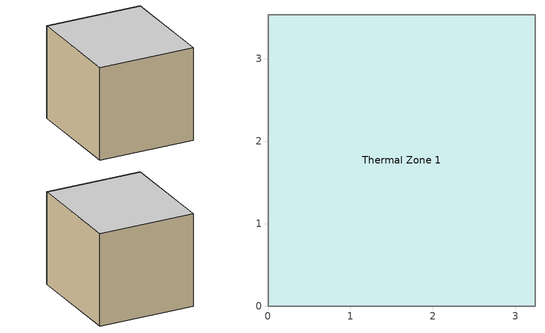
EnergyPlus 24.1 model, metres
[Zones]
Thermal Zone 1
 floor adiabatic (Interior Floor): 3.24,3.53 3.24,0 0,0 0,3.53 z0
 wall adiabatic (UL Class 1 Foam Insulation): 0,0 3.24,0 3.24,3.53 0,3.53 0,0 z0:3.11
 ceiling adiabatic (UL Class 1 Foam Insulation): 3.24,0 3.24,3.53 0,3.53 0,0 z3.11
[Building]
Building 1
[Site:Location]
Site 1: Latitude {deg}=0; Longitude {deg}=0; Time Zone {hr}=0; Elevation {m}=0
[SizingPeriod:DesignDay] Day of Month=21; Humidity Condition Type=Wetbulb; Barometric Pressure {Pa}=99063; Rain Indicator=No; Snow Indicator=No; Daylight Saving Time Indicator=No; Solar Model Indicator=ASHRAEClearSky
Name | Month | Day Type | Maximum Dry-Bulb Temperature {C} | Daily Dry-Bulb Temperature Range {deltaC} | Wetbulb or DewPoint at Maximum Dry-Bulb {C} | Wind Speed {m/s} | Wind Direction {deg} | Sky Clearness
CHICAGO_IL_USA Annual Heating 99% Design Conditions DB | 1 | WinterDesignDay | -17.3 | 0 | -17.3 | 4.9 | 270 | 0
CHICAGO_IL_USA Annual Cooling 1% Design Conditions DB/MCWB | 7 | SummerDesignDay | 31.5 | 10.7 | 23 | 5.3 | 230 | 1
[Material] Thermal Absorptance=0.9
Name | Roughness | Thickness {m} | Conductivity {W/m-K} | Density {kg/m3} | Specific Heat {J/kg-K} | Solar Absorptance | Visible Absorptance
F16 Acoustic tile | MediumSmooth | 0.0191 | 0.06 | 368 | 590 | 0.3 | 0.3
M11 100mm lightweight concrete | MediumRough | 0.1016 | 0.53 | 1280 | 840 | 0.5 | 0.5
[Material:NoMass]
R24ft2-F-h-BtuR4.2m2-K/W: Roughness=Smooth; Thermal Resistance {m2-K/W}=4.2; Thermal Absorptance=0.9; Solar Absorptance=0.7; Visible Absorptance=0.7
[Material:AirGap]
F05 Ceiling air space resistance: Thermal Resistance {m2-K/W}=0.18
[Construction]
UL Class 1 Foam Insulation: R24ft2-F-h-BtuR4.2m2-K/W
Interior Floor: F16 Acoustic tile, F05 Ceiling air space resistance, M11 100mm lightweight concrete
[Space]
Space 101: Zone=Thermal Zone 1; Space Type=189.1-2009 - Office - OpenOffice - CZ4-8
[SpaceList]
189.1-2009 - Office - OpenOffice - CZ4-8: Space 101
[Zone]
Thermal Zone 1: Multiplier=1; Part of Total Floor Area=Yes
[Lights] Zone or ZoneList or Space or SpaceList=Thermal Zone 1; Design Level Calculation Method=LightingLevel
Name | Schedule | Lighting Level {W}
all normal led lights without living walls | Always Off Discrete | 3120
4 sets of living walls led lights | Always On Discrete | 2407
[IndoorLivingWall]
4 sets of living wall no lights: Surface=Floor; Schedule=Always On Discrete; Evapotranspiration Calculation Method=Penman-Monteith; Lighting Method=LED; LED Intensity Schedule=Always On Discrete; Daylighting Control=DaylightControl1-1; Total Leaf Area {m2}=45; LED Nominal Intensity {umol/m2-s}=1000; LED Nominal Power {W}=0; Radiant Fraction of LED Lights=0.6
[Daylighting:Controls]
DaylightControl1-1: Zone or Space=Thermal Zone 1; Daylighting Method=SplitFlux; Availability Schedule=Always On Continuous; Lighting Control Type=Continuous; Minimum Input Power Fraction for Continuous or ContinuousOff Dimming Control=0; Minimum Light Output Fraction for Continuous or ContinuousOff Dimming Control=0; Number of Stepped Control Steps=1; Probability Lighting will be Reset When Needed in Manual Stepped Control=1; Daylighting Reference Point 1=ReferenceSouthPartition; Fraction of Lights Controlled by Reference Point 1=1; Illuminance Setpoint at Reference Point 1 {lux}=500
[HVACTemplate:Thermostat]
gc temperature sp: Constant Heating Setpoint {C}=19.5; Constant Cooling Setpoint {C}=20.5
[HVACTemplate:Zone:PTAC]
Thermal Zone 1: Template Thermostat=gc temperature sp; Cooling Supply Air Flow Rate {m3/s}=autosize; Heating Supply Air Flow Rate {m3/s}=autosize; Outdoor Air Method=DetailedSpecification; Outdoor Air Flow Rate per Zone {m3/s}=0; Supply Fan Placement=DrawThrough; Supply Fan Total Efficiency=0.7; Supply Fan Delta Pressure {Pa}=75; Supply Fan Motor Efficiency=0.9; Cooling Coil Type=SingleSpeedDX; Cooling Coil Gross Rated Total Capacity {W}=autosize; Cooling Coil Gross Rated Sensible Heat Ratio=autosize; Cooling Coil Gross Rated Cooling COP {W/W}=3; Heating Coil Type=Electric; Heating Coil Capacity {W}=4000; Gas Heating Coil Efficiency=0.8; Zone Cooling Design Supply Air Temperature Input Method=SupplyAirTemperature; Zone Cooling Design Supply Air Temperature {C}=14; Zone Cooling Design Supply Air Temperature Difference {deltaC}=11.11; Zone Heating Design Supply Air Temperature Input Method=SupplyAirTemperature; Zone Heating Design Supply Air Temperature {C}=50; Zone Heating Design Supply Air Temperature Difference {deltaC}=30; Design Specification Outdoor Air Object=dsoa; Baseboard Heating Type=None; Baseboard Heating Capacity {W}=autosize; Capacity Control Method=None
[DesignSpecification:OutdoorAir]
dsoa: Outdoor Air Method=Flow/Zone; Outdoor Air Flow per Zone {m3/s}=0.047
[Schedule:Constant]
Name | Hourly Value
Always On Discrete; Always On Continuous | 1
Always Off Discrete | 0
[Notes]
CHICAGO_IL_USA Annual Cooling 1% Design Conditions, MaxDB=  31.5°C MCWB=  23.0°C
